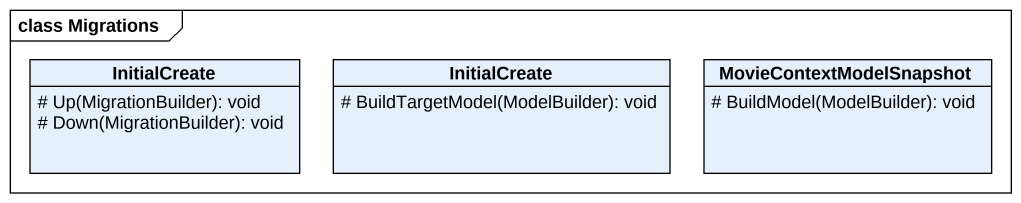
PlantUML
@startuml
mainframe class Migrations
hide circle
hide empty members
skinparam classAttributeIconSize 0
class InitialCreate {
  # Up(MigrationBuilder): void
  # Down(MigrationBuilder): void
}
class "InitialCreate" as InitialCreate_2 {
  # BuildTargetModel(ModelBuilder): void
}
class MovieContextModelSnapshot {
  # BuildModel(ModelBuilder): void
}
@enduml
